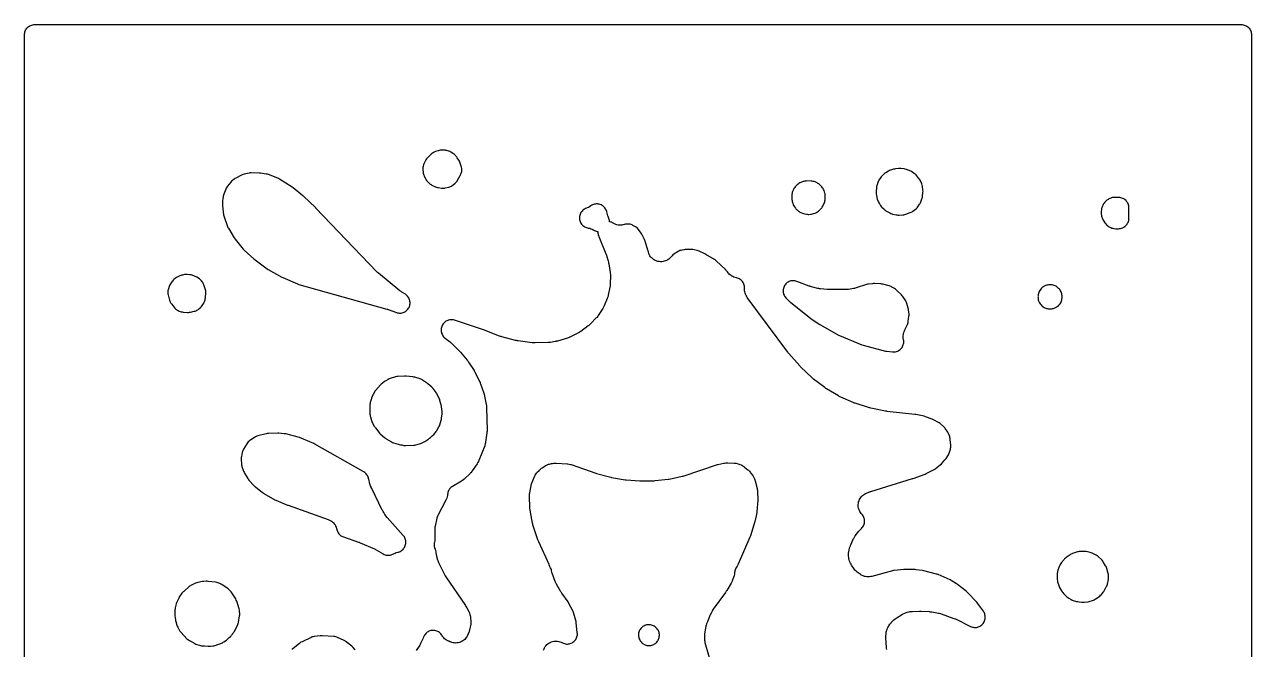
# Model space of a CAD drawing. Header units: millimetres. Extents: x 0 to 300, y 0 to 300.
# Drawn here: x -0.1 to 300.1, y 147.3 to 300.1 of the extents above; entities that cross this region are included whole.
import ezdxf

# ---------------------------------------------------------------- set-up
doc = ezdxf.new("R2010")
doc.units = ezdxf.units.MM
doc.layers.add('CUT', color=7, linetype='CONTINUOUS')

msp = doc.modelspace()

# ---------------------------------------------------------------- linework, layer by layer
at = {"layer": 'CUT'}
for points in [[(-0.15, 2.9225), (-0.15, 297), (-0.15, 297.5886), (-0.135, 297.8947), (-0.099, 298.1371), (-0.0395, 298.3748), (0.0431, 298.6056), (0.1479, 298.8271), (0.2738, 299.0373), (0.4198, 299.2341), (0.5844, 299.4156), (0.7659, 299.5802), (0.9627, 299.7262), (1.1729, 299.8521), (1.3944, 299.9569), (1.6252, 300.0395), (1.8629, 300.099), (2.1053, 300.135), (2.4114, 300.15), (297.5872, 300.15), (297.8933, 300.135), (298.1357, 300.099), (298.3734, 300.0395), (298.6041, 299.9569), (298.8256, 299.8521), (299.0358, 299.7262), (299.2326, 299.5802), (299.4142, 299.4156), (299.5787, 299.2341), (299.7247, 299.0373), (299.8507, 298.8271), (299.9554, 298.6056), (300.038, 298.3748), (300.0975, 298.1371), (300.1335, 297.8947), (300.1485, 297.5886), (300.1485, 297.0131), (300.1485, 2.4114)], [(210.8858, 147.2196), (210.8271, 147.5874), (210.8233, 147.6234), (210.8076, 147.8255), (210.6948, 150.064), (210.6901, 150.2671), (210.6906, 150.4051), (210.6969, 150.6083), (210.7198, 151.0029), (210.7325, 151.1619), (210.7353, 151.1903), (210.7772, 151.4805), (210.8435, 151.7661), (210.8511, 151.7936), (210.897, 151.9463), (210.9572, 152.1323), (211.0129, 152.2917), (211.0235, 152.32), (211.1453, 152.6055), (211.2923, 152.8788), (211.3078, 152.9048), (211.3976, 153.0478), (211.642, 153.418), (211.7494, 153.5722), (211.7693, 153.5993), (212.0066, 153.8906), (212.0291, 153.9155), (212.1584, 154.0519), (212.436, 154.3302), (212.59, 154.4762), (212.6182, 154.5015), (212.9498, 154.7662), (212.9807, 154.7881), (213.1572, 154.9059), (214.7169, 155.8846), (214.897, 155.9907), (214.9296, 156.0088), (215.2757, 156.1754), (215.6381, 156.3026), (215.6739, 156.3129), (215.8763, 156.3654), (216.3286, 156.4693), (216.5133, 156.5069), (216.5464, 156.5128), (216.9203, 156.5599), (216.9538, 156.5624), (217.1421, 156.5718), (218.9159, 156.6157), (219.0503, 156.6166), (219.1417, 156.6156), (219.2761, 156.6117), (221.2683, 156.5181), (221.515, 156.4983), (221.6818, 156.4794), (221.9266, 156.4434), (223.5773, 156.1448), (223.7258, 156.1148), (223.7523, 156.1089), (224.0449, 156.0311), (224.0708, 156.0231), (224.2146, 155.9754), (227.3261, 154.8729), (227.5317, 154.7932), (227.6697, 154.7349), (227.8704, 154.6432), (231.388, 152.9082), (231.6131, 152.8106), (231.8467, 152.7356), (232.0865, 152.6837), (232.3302, 152.6557), (232.5755, 152.6517), (232.8201, 152.6717), (233.0615, 152.7156), (233.2974, 152.783), (233.5255, 152.8731), (233.7438, 152.9852), (233.95, 153.1181), (234.1422, 153.2707), (234.3185, 153.4413), (234.4772, 153.6283), (234.6168, 153.8301), (234.736, 154.0445), (234.8336, 154.2696), (234.9087, 154.5032), (234.9605, 154.743), (234.9885, 154.9867), (234.9926, 155.232), (234.9725, 155.4766), (234.9286, 155.718), (234.8612, 155.9539), (234.7711, 156.182), (234.659, 156.4003), (234.526, 156.6065), (233.1247, 158.5621), (232.908, 158.8247), (230.6046, 161.2577), (230.4652, 161.3939), (230.3156, 161.5189), (228.1639, 163.1777), (227.9566, 163.3215), (226.6824, 164.1129), (226.3767, 164.2747), (223.447, 165.5738), (223.2543, 165.6499), (223.0559, 165.7097), (219.9235, 166.5148), (219.6163, 166.5735), (218.0619, 166.771), (217.799, 166.7904), (215.3476, 166.8416), (215.032, 166.8282), (212.6867, 166.5797), (212.4944, 166.5517), (212.3047, 166.5089), (207.1959, 165.1435), (207.0148, 165.0999), (206.9821, 165.0929), (206.6437, 165.0377), (206.3314, 165.0183), (206.0187, 165.03), (205.7088, 165.0727), (205.4046, 165.146), (205.1093, 165.2491), (204.8256, 165.3811), (204.5306, 165.556), (204.5028, 165.5744), (204.3498, 165.6812), (203.6669, 166.184), (203.5374, 166.2837), (203.5147, 166.302), (203.2892, 166.5004), (203.1001, 166.6987), (202.9125, 166.9332), (202.8952, 166.9568), (202.8017, 167.0907), (202.2503, 167.9184), (202.1543, 168.0702), (202.1378, 168.0977), (201.982, 168.3886), (201.8546, 168.6931), (201.8437, 168.7233), (201.7865, 168.8935), (201.6922, 169.1979), (201.6406, 169.3806), (201.6323, 169.4134), (201.5633, 169.7554), (201.5292, 170.1025), (201.5276, 170.1364), (201.5234, 170.3262), (201.5241, 170.5112), (201.5318, 170.7387), (201.5344, 170.7792), (201.591, 171.2306), (201.5985, 171.2704), (201.6473, 171.4928), (201.8015, 172.1065), (201.8491, 172.2783), (201.8583, 172.3088), (201.9777, 172.6447), (201.9898, 172.6742), (202.0613, 172.8375), (202.7774, 174.3725), (202.8548, 174.5289), (202.8693, 174.5566), (203.0457, 174.8577), (203.0627, 174.8839), (203.1611, 175.028), (203.6855, 175.7582), (203.7764, 175.8797), (203.7932, 175.9011), (203.9894, 176.1324), (204.0078, 176.1524), (204.1128, 176.2619), (204.7407, 176.8908), (204.9024, 177.0691), (205.0462, 177.2622), (205.1707, 177.4682), (205.2749, 177.6853), (205.3577, 177.9113), (205.4184, 178.1443), (205.4563, 178.382), (205.4713, 178.6223), (205.463, 178.8628), (205.4317, 179.1015), (205.3776, 179.3361), (205.3011, 179.5644), (205.203, 179.7842), (205.0843, 179.9936), (204.9459, 180.1906), (204.7893, 180.3734), (204.6572, 180.5133), (204.4714, 180.7526), (204.3095, 181.0086), (204.1729, 181.2791), (204.063, 181.5614), (203.9808, 181.853), (203.927, 182.1512), (203.9022, 182.4531), (203.9065, 182.7561), (203.94, 183.0572), (204.0022, 183.3537), (204.0928, 183.6428), (204.2107, 183.9219), (204.3549, 184.1883), (204.5241, 184.4397), (204.7167, 184.6735), (204.9309, 184.8878), (205.1647, 185.0804), (205.416, 185.2497), (205.708, 185.4079), (205.7371, 185.4218), (205.9018, 185.4962), (206.5305, 185.762), (206.7111, 185.8329), (206.8349, 185.8779), (207.0189, 185.9394), (217.2202, 189.0564), (217.2467, 189.0646), (217.2515, 189.0662), (217.3621, 189.1042), (220.2892, 190.1874), (220.5613, 190.3069), (222.3213, 191.2084), (222.5272, 191.3265), (222.721, 191.4636), (223.9799, 192.4474), (224.2486, 192.6907), (225.1393, 193.6235), (225.2805, 193.7845), (225.4073, 193.9571), (225.8542, 194.6231), (225.9839, 194.8394), (226.0913, 195.0676), (226.1751, 195.3055), (226.4666, 196.2889), (226.5219, 196.5132), (226.5563, 196.7416), (226.5695, 196.9722), (226.5614, 197.203), (226.4431, 198.6512), (226.4134, 198.8817), (226.3625, 199.1085), (226.2907, 199.3296), (226.0113, 200.0706), (225.9261, 200.2699), (225.824, 200.4611), (225.7057, 200.6427), (225.1958, 201.3559), (225.0662, 201.5219), (224.9231, 201.6764), (224.7675, 201.8183), (223.9294, 202.5204), (223.7286, 202.6722), (223.5135, 202.8029), (222.2914, 203.464), (221.9601, 203.6132), (220.3562, 204.1995), (220.016, 204.2971), (218.0197, 204.7199), (217.7782, 204.7588), (211.0082, 205.5123), (210.8474, 205.5338), (210.7385, 205.5507), (210.5787, 205.5791), (206.9707, 206.3007), (206.7702, 206.3465), (206.635, 206.3814), (206.4373, 206.4382), (203.1389, 207.4842), (202.9526, 207.5488), (202.8273, 207.5959), (202.6447, 207.6701), (199.6089, 208.9977), (199.3902, 209.1019), (199.2442, 209.1773), (199.0327, 209.2954), (196.1608, 211.0227), (195.9892, 211.1323), (195.8747, 211.2099), (195.7093, 211.3287), (192.9663, 213.4143), (192.7975, 213.5505), (192.6857, 213.6462), (192.5251, 213.7919), (189.8836, 216.3317), (189.771, 216.4446), (189.6962, 216.5229), (189.5886, 216.6405), (186.9303, 219.6712), (186.8308, 219.7895), (186.7649, 219.8712), (186.6704, 219.9934), (176.7406, 233.3974), (176.6346, 233.548), (176.6163, 233.5754), (176.4425, 233.8659), (176.3106, 234.1452), (176.2068, 234.436), (176.132, 234.7357), (176.0869, 235.0413), (176.0721, 235.3498), (176.086, 235.6264), (176.0859, 235.8782), (176.0606, 236.1287), (176.0101, 236.3753), (175.9351, 236.6157), (175.8363, 236.8473), (175.7147, 237.0677), (175.5716, 237.2749), (175.4083, 237.4666), (175.2266, 237.6408), (175.0283, 237.796), (174.8154, 237.9304), (174.59, 238.0426), (174.3545, 238.1317), (174.1112, 238.1966), (173.7573, 238.2722), (173.4652, 238.3651), (173.1836, 238.4859), (172.915, 238.6337), (172.6621, 238.8068), (172.4273, 239.0038), (172.1921, 239.2437), (172.1704, 239.2681), (172.0523, 239.4077), (171.8889, 239.6106), (171.6523, 239.9068), (171.6264, 239.9366), (171.621, 239.9434), (171.614, 239.9509), (171.5203, 240.059), (171.4563, 240.1218), (171.392, 240.1914), (169.1307, 242.331), (168.9284, 242.5031), (168.709, 242.6526), (166.6015, 243.931), (166.3189, 244.0787), (164.9436, 244.6889), (164.7274, 244.773), (164.5043, 244.8368), (163.7058, 245.0254), (163.4398, 245.0732), (163.1702, 245.092), (161.7814, 245.1137), (161.5328, 245.1052), (161.2864, 245.072), (160.7078, 244.9647), (160.4718, 244.9089), (160.2423, 244.8306), (160.0215, 244.7304), (159.8114, 244.6092), (158.7922, 243.9536), (158.5509, 243.7772), (158.3324, 243.5732), (157.9377, 243.1578), (157.807, 243.0269), (157.7831, 243.0042), (157.526, 242.7821), (157.2725, 242.6036), (157.0028, 242.4509), (156.7193, 242.3255), (156.4248, 242.2287), (156.1222, 242.1613), (155.8145, 242.124), (155.5046, 242.1172), (155.1955, 242.1409), (154.8903, 242.1949), (154.5919, 242.2788), (154.3031, 242.3916), (154.0269, 242.5323), (153.7659, 242.6995), (153.5226, 242.8916), (153.2994, 243.1067), (153.0985, 243.3427), (152.9218, 243.5974), (152.771, 243.8682), (152.6476, 244.1526), (152.5437, 244.4761), (152.5351, 244.508), (152.4917, 244.6877), (152.4804, 244.7406), (152.4721, 244.7775), (152.4705, 244.7842), (152.4298, 244.938), (151.7664, 247.1536), (151.6986, 247.3499), (151.6148, 247.5399), (150.9533, 248.8847), (150.8037, 249.1476), (150.6233, 249.3904), (150.033, 250.0924), (149.8382, 250.299), (149.6212, 250.4822), (149.3848, 250.6395), (148.7616, 251.0052), (148.5516, 251.1154), (148.3322, 251.2052), (148.1051, 251.2737), (147.8727, 251.3205), (147.6368, 251.345), (147.3997, 251.3471), (147.1634, 251.3267), (146.9301, 251.284), (146.702, 251.2194), (146.6753, 251.2104), (146.6446, 251.201), (146.3254, 251.1189), (146.0283, 251.0722), (145.7281, 251.054), (145.4275, 251.0647), (145.1294, 251.1039), (144.8363, 251.1715), (144.5511, 251.2668), (144.2762, 251.3889), (143.937, 251.5802), (143.9368, 251.5798), (143.7835, 251.666), (143.5597, 251.7646), (143.3273, 251.8408), (143.0886, 251.8939), (142.9947, 251.9053), (142.9985, 251.9792), (142.9873, 252.2229), (142.9525, 252.4643), (142.8942, 252.7012), (142.8132, 252.9312), (142.7126, 253.1776), (142.7019, 253.2079), (142.6462, 253.3783), (142.3536, 254.3523), (142.3323, 254.4294), (142.2572, 254.6576), (142.1606, 254.8776), (142.0433, 255.0873), (141.9064, 255.2847), (141.7512, 255.4681), (141.5791, 255.6358), (141.3917, 255.7861), (141.1907, 255.9178), (140.9781, 256.0296), (140.7556, 256.1205), (140.5255, 256.1895), (140.2898, 256.2362), (140.0508, 256.26), (139.8105, 256.2608), (139.5713, 256.2385), (139.3353, 256.1933), (139.1047, 256.1257), (138.8817, 256.0363), (138.6684, 255.9259), (138.4666, 255.7955), (138.135, 255.5579), (137.8673, 255.4038), (137.5851, 255.2765), (137.3658, 255.2025), (137.1342, 255.1112), (136.9127, 254.9974), (136.7037, 254.8621), (136.5092, 254.7067), (136.3311, 254.5327), (136.1712, 254.3418), (136.0311, 254.136), (135.9122, 253.9173), (135.8155, 253.6878), (135.7422, 253.4499), (135.693, 253.2058), (135.6682, 252.9581), (135.6682, 252.7091), (135.693, 252.4613), (135.7423, 252.2173), (135.8156, 251.9793), (135.9123, 251.7499), (136.0312, 251.5312), (136.1714, 251.3254), (136.3313, 251.1345), (136.5094, 250.9606), (136.7039, 250.8052), (136.9129, 250.6699), (137.1344, 250.5561), (137.366, 250.4648), (137.6056, 250.3971), (137.7676, 250.3683), (137.7675, 250.3673), (138.1712, 250.2953), (138.4758, 250.2086), (138.7702, 250.0917), (139.0513, 249.9459), (139.1296, 249.8946), (139.34, 249.7712), (139.5614, 249.6688), (139.7917, 249.5885), (140.0287, 249.531), (140.1698, 249.5111), (140.1661, 249.3786), (140.183, 249.1346), (140.2238, 248.8935), (140.2878, 248.6575), (140.3747, 248.4289), (140.417, 248.3321), (142.1479, 244.0822), (142.2111, 243.9159), (142.2514, 243.8019), (142.3066, 243.6328), (142.7069, 242.3004), (142.7716, 242.0553), (142.8098, 241.8876), (142.8578, 241.6387), (143.1927, 239.5186), (143.214, 239.3627), (143.2172, 239.3347), (143.2401, 239.0209), (143.2409, 238.9928), (143.2425, 238.8355), (143.218, 236.6487), (143.2116, 236.4679), (143.2097, 236.4356), (143.1708, 236.076), (143.1658, 236.0441), (143.1334, 235.8661), (142.7293, 233.9149), (142.6877, 233.736), (142.6795, 233.7043), (142.5703, 233.3539), (142.559, 233.3231), (142.4916, 233.1522), (141.7221, 231.3324), (141.6538, 231.1805), (141.641, 231.1536), (141.4845, 230.8595), (141.4694, 230.8339), (141.3815, 230.6923), (140.247, 228.9523), (140.1492, 228.8096), (140.1311, 228.7845), (139.9163, 228.5134), (139.8959, 228.49), (139.7794, 228.3622), (138.3721, 226.8885), (138.2508, 226.7672), (138.2286, 226.746), (137.9701, 226.5207), (137.946, 226.5016), (137.8093, 226.398), (135.9785, 225.076), (135.8535, 224.9896), (135.8309, 224.9745), (135.5709, 224.8172), (135.5471, 224.804), (135.4125, 224.7334), (133.3492, 223.7026), (133.2084, 223.6359), (133.183, 223.6245), (132.8938, 223.5089), (132.8675, 223.4997), (132.7196, 223.451), (130.3164, 222.7151), (130.0897, 222.6534), (129.9345, 222.6163), (129.7044, 222.5689), (128.6151, 222.3799), (128.4701, 222.3577), (128.4441, 222.3542), (128.1521, 222.3268), (128.1259, 222.3253), (127.9793, 222.3202), (124.8401, 222.272), (124.5721, 222.2775), (124.3905, 222.2877), (124.1236, 222.3123), (120.6307, 222.7606), (120.3908, 222.7994), (120.2289, 222.8309), (119.992, 222.8851), (116.6807, 223.7564), (116.4691, 223.8188), (116.3266, 223.8654), (116.119, 223.9402), (112.601, 225.3251), (112.5753, 225.3351), (112.5707, 225.3368), (112.4613, 225.3756), (105.0811, 227.8016), (104.8483, 227.8658), (104.6105, 227.9073), (104.3697, 227.9256), (104.1284, 227.9207), (103.8886, 227.8924), (103.6526, 227.8412), (103.4227, 227.7675), (103.201, 227.6719), (102.9896, 227.5554), (102.7903, 227.419), (102.6052, 227.2641), (102.4359, 227.092), (102.2839, 226.9044), (102.1508, 226.703), (102.0377, 226.4897), (101.9457, 226.2664), (101.8756, 226.0354), (101.8282, 225.7986), (101.8039, 225.5584), (101.8028, 225.317), (101.825, 225.0766), (101.8703, 224.8395), (101.9383, 224.6078), (102.0283, 224.3837), (102.1395, 224.1694), (102.2708, 223.9669), (102.4211, 223.7779), (102.5889, 223.6043), (102.7726, 223.4477), (103.8451, 222.6197), (104.0104, 222.4844), (104.12, 222.3894), (104.2774, 222.2448), (106.161, 220.4132), (106.3029, 220.2676), (106.3965, 220.1661), (106.5303, 220.0129), (108.1811, 218.0165), (108.318, 217.8405), (108.4074, 217.7182), (108.5337, 217.5343), (109.8613, 215.4717), (109.9658, 215.2994), (110.0336, 215.1805), (110.1287, 215.0028), (111.2301, 212.8042), (111.3298, 212.5884), (111.3928, 212.4399), (111.4786, 212.2182), (112.2772, 209.9434), (112.358, 209.6835), (112.4064, 209.5053), (112.4681, 209.2402), (112.8653, 207.2012), (112.893, 207.0406), (112.8973, 207.0118), (112.9316, 206.6879), (112.9334, 206.6588), (112.94, 206.496), (113.0453, 200.8425), (113.0453, 200.7002), (113.0448, 200.6747), (113.0285, 200.3907), (113.0261, 200.3653), (113.0099, 200.2239), (112.714, 198.0154), (112.6902, 197.8619), (112.6854, 197.8345), (112.6242, 197.5556), (112.5402, 197.2828), (112.5309, 197.2566), (112.476, 197.1113), (111.0161, 193.4735), (110.9367, 193.29), (110.9217, 193.2576), (110.7341, 192.9046), (110.7157, 192.874), (110.6081, 192.7054), (109.4408, 190.9808), (109.3283, 190.8235), (109.3075, 190.7959), (109.059, 190.4998), (109.0355, 190.4745), (108.9001, 190.3365), (107.5599, 189.0382), (107.3992, 188.8913), (107.3699, 188.866), (107.0245, 188.6016), (106.9924, 188.5799), (106.8088, 188.4631), (104.6063, 187.1508), (104.409, 187.0203), (104.225, 186.8717), (104.0558, 186.7063), (103.9031, 186.5258), (103.768, 186.3315), (103.652, 186.1254), (103.5559, 185.9093), (103.4807, 185.685), (103.427, 185.4546), (103.3954, 185.2202), (103.39, 185.1593), (103.3692, 184.974), (103.3647, 184.941), (103.3012, 184.6042), (103.213, 184.3042), (103.0842, 183.9866), (103.0701, 183.9563), (102.9873, 183.7892), (101.0153, 180.0457), (100.9195, 179.8423), (100.8425, 179.6311), (100.7847, 179.4139), (100.3502, 177.4242), (100.308, 177.1676), (100.2927, 176.9079), (100.2756, 174.4003), (100.27, 174.2185), (100.2682, 174.1861), (100.2335, 173.8536), (100.1668, 173.526), (100.1663, 173.524), (100.1671, 173.5238), (100.1292, 173.3765), (100.0926, 173.1476), (100.0773, 172.9163), (100.0835, 172.6845), (100.1112, 172.4544), (100.16, 172.2277), (100.2297, 172.0066), (100.3195, 171.7929), (100.3306, 171.7697), (100.4356, 171.4778), (100.5187, 171.1482), (100.5252, 171.1158), (100.557, 170.9335), (100.6848, 170.0782), (100.726, 169.8658), (100.7854, 169.6578), (101.1492, 168.5649), (101.2202, 168.377), (101.3062, 168.1954), (102.8145, 165.3131), (102.9607, 165.0687), (107.7679, 157.9833), (107.8891, 157.7925), (107.9674, 157.6606), (108.0769, 157.4629), (108.6413, 156.3669), (108.7238, 156.1964), (108.7377, 156.1656), (108.865, 155.8417), (108.9508, 155.536), (109.0105, 155.1932), (109.0147, 155.1597), (109.033, 154.9712), (109.0882, 154.2), (109.0968, 154.0222), (109.0975, 153.9904), (109.0899, 153.6632), (109.0512, 153.3382), (109.046, 153.3068), (109.0124, 153.132), (108.7695, 152.0106), (108.7155, 151.7931), (108.7047, 151.7547), (108.5584, 151.3314), (108.5431, 151.2945), (108.4512, 151.0902), (108.2549, 150.6862), (108.1706, 150.5232), (108.1549, 150.4944), (107.9784, 150.2069), (107.7926, 149.9616), (107.5837, 149.7356), (107.3537, 149.5311), (107.1048, 149.35), (106.8395, 149.1942), (106.5601, 149.0651), (106.2695, 148.9638), (105.9703, 148.8915), (105.6656, 148.8488), (105.3581, 148.836), (105.0508, 148.8534), (104.7467, 148.9007), (104.4487, 148.9775), (104.1318, 149.0932), (104.1016, 149.106), (103.9955, 149.1538), (103.9405, 149.1778), (103.8952, 149.197), (103.7825, 149.2414), (103.7478, 149.2541), (103.6956, 149.2736), (103.6578, 149.2881), (103.4156, 149.3918), (103.1494, 149.5337), (102.9039, 149.6958), (102.6745, 149.8801), (102.4634, 150.085), (102.2724, 150.3088), (102.1031, 150.5494), (102.0333, 150.6714), (101.901, 150.8784), (101.749, 151.0715), (101.5788, 151.2486), (101.392, 151.4083), (101.1905, 151.5488), (100.9761, 151.6688), (100.751, 151.7673), (100.5174, 151.8431), (100.2774, 151.8957), (100.0334, 151.9244), (99.7878, 151.9291), (99.5428, 151.9096), (99.301, 151.8662), (99.0646, 151.7993), (98.836, 151.7095), (98.6172, 151.5977), (98.4105, 151.4649), (98.2178, 151.3125), (98.041, 151.1419), (97.8818, 150.9548), (97.7417, 150.753), (97.6221, 150.5383), (97.5242, 150.313), (97.4109, 150.0128), (97.3989, 149.9849), (97.3285, 149.8309), (96.7856, 148.7105), (96.6616, 148.4761), (96.5719, 148.3201), (96.4316, 148.0951), (95.7194, 147.0376)], [(126.8686, 147.0652), (126.9586, 147.2816), (126.997, 147.3892), (126.9976, 147.3906), (127.1487, 147.6967), (127.3136, 147.961), (127.5037, 148.2076), (127.7174, 148.4343), (127.9524, 148.6387), (128.2065, 148.8188), (128.4772, 148.973), (128.7617, 149.0996), (129.0574, 149.1974), (129.3614, 149.2655), (129.6706, 149.3032), (129.982, 149.3101), (130.2925, 149.2862), (130.5992, 149.2316), (130.8989, 149.147), (131.1889, 149.0332), (131.5263, 148.8604), (131.7495, 148.7596), (131.9814, 148.6812), (132.22, 148.6257), (132.4628, 148.5939), (132.7075, 148.586), (132.9519, 148.6021), (133.1935, 148.642), (133.43, 148.7054), (133.6593, 148.7916), (133.8789, 148.8998), (134.087, 149.029), (134.2814, 149.1779), (134.4603, 149.3451), (134.622, 149.5291), (134.7649, 149.7279), (134.8876, 149.9398), (134.9891, 150.1627), (135.0682, 150.3944), (135.1243, 150.6328), (135.1569, 150.8755), (135.1655, 151.1202), (135.1501, 151.3647), (134.8686, 153.8713), (134.834, 154.0908), (134.7801, 154.3064), (134.1829, 156.3103), (134.109, 156.5228), (134.0163, 156.7278), (133.0977, 158.5376), (133.0021, 158.709), (132.8933, 158.8724), (131.3345, 161.0249), (131.2353, 161.1755), (131.1045, 161.3741), (131.0364, 161.4862), (130.0422, 163.2266), (129.9647, 163.3694), (129.9514, 163.3952), (129.8153, 163.6901), (129.8042, 163.717), (129.7459, 163.8687), (129.0044, 165.9273), (128.9464, 166.1015), (128.9369, 166.1329), (128.8541, 166.4602), (128.8494, 166.4912), (128.7986, 166.741), (128.7225, 166.9843), (128.6221, 167.2186), (128.5368, 167.3723), (128.5377, 167.3729), (128.5367, 167.3747), (128.3745, 167.7017), (128.3615, 167.7316), (128.281, 167.9288), (128.28, 167.9284), (128.2378, 168.0294), (125.6941, 173.5901), (125.6136, 173.7796), (125.5625, 173.9098), (125.4925, 174.1034), (124.3554, 177.5442), (124.2845, 177.7857), (124.2419, 177.9511), (124.1873, 178.1969), (123.5964, 181.356), (123.573, 181.4959), (123.5693, 181.5211), (123.5383, 181.8031), (123.5365, 181.8284), (123.5291, 181.9701), (123.4393, 184.6454), (123.4381, 184.8539), (123.4389, 184.8911), (123.4713, 185.3067), (123.4762, 185.3435), (123.5097, 185.5494), (123.932, 187.7583), (123.9409, 187.7813), (124.7495, 189.7174), (124.8355, 189.908), (124.8517, 189.9415), (124.9787, 190.1699), (125.1249, 190.3612), (125.1459, 190.3861), (125.2671, 190.5227), (125.7867, 191.0804), (125.8969, 191.1938), (125.9171, 191.2137), (126.1325, 191.409), (126.3637, 191.5855), (126.3869, 191.6017), (126.5185, 191.6896), (127.2166, 192.1347), (127.3938, 192.241), (127.4259, 192.259), (127.7664, 192.4267), (128.1234, 192.5559), (128.1587, 192.5665), (128.3581, 192.6205), (128.8609, 192.742), (129.0406, 192.7808), (129.0729, 192.7869), (129.4077, 192.8337), (129.7454, 192.8475), (129.7783, 192.8472), (129.9621, 192.8412), (132.6274, 192.6884), (132.8012, 192.6744), (132.8322, 192.6712), (133.1492, 192.6232), (133.4603, 192.546), (133.4901, 192.537), (133.6561, 192.4833), (139.6582, 190.385), (139.6937, 190.3728), (139.7002, 190.3707), (139.8515, 190.3256), (143.3124, 189.4117), (143.5332, 189.364), (146.879, 188.7974), (147.0925, 188.7706), (150.4349, 188.497), (150.681, 188.4891), (153.9764, 188.5446), (154.2071, 188.5592), (157.4167, 188.9117), (157.6633, 188.9513), (160.8211, 189.6221), (161.0896, 189.695), (169.4733, 192.4797), (169.5128, 192.4915), (171.0095, 192.8257), (171.1635, 192.8567), (171.1912, 192.8617), (171.4774, 192.9008), (171.7659, 192.9159), (171.794, 192.9161), (171.9511, 192.9145), (173.5303, 192.8643), (173.7259, 192.853), (173.7607, 192.8501), (173.7614, 192.85), (174.0226, 192.8033), (174.2358, 192.7588), (174.2736, 192.7498), (174.6904, 192.6241), (174.7268, 192.6108), (174.9291, 192.53), (175.2161, 192.4056), (175.3708, 192.3343), (175.3981, 192.3209), (175.6729, 192.1708), (175.933, 191.9964), (175.9575, 191.9783), (176.0922, 191.874), (176.8959, 191.2218), (177.0209, 191.1158), (177.0428, 191.0964), (177.2592, 190.8869), (177.4565, 190.6594), (177.4748, 190.6364), (177.5737, 190.5059), (178.0945, 189.7871), (178.1862, 189.6538), (178.5309, 188.9903), (178.6191, 188.7399), (178.6284, 188.7091), (178.6758, 188.5353), (179.1384, 186.6664), (179.1803, 186.4758), (179.1869, 186.4416), (179.2407, 186.0552), (179.2438, 186.0205), (179.2555, 185.8257), (179.3191, 183.978), (179.3202, 183.7893), (179.0834, 180.9744), (179.0667, 180.8185), (179.0593, 180.7756), (178.6617, 178.8137), (178.6224, 178.6409), (178.593, 178.5242), (178.5455, 178.3534), (177.6101, 175.2691), (177.5398, 175.0599), (177.488, 174.9194), (177.4056, 174.7147), (174.5286, 168.1349), (174.4507, 167.9681), (174.4361, 167.9387), (174.2708, 167.6435), (174.0872, 167.38), (173.9631, 167.183), (173.8579, 166.9752), (173.7725, 166.7585), (173.7076, 166.5349), (173.6638, 166.3061), (173.6414, 166.0743), (173.6355, 165.9537), (173.5909, 165.6518), (173.5102, 165.3271), (173.5008, 165.2959), (173.4442, 165.123), (173.1108, 164.1826), (173.0475, 164.0166), (173.0355, 163.9872), (172.8857, 163.6653), (172.871, 163.6372), (172.7848, 163.4819), (171.7116, 161.651), (171.6086, 161.4853), (171.5357, 161.3746), (171.4242, 161.2145), (168.422, 157.1338), (168.2678, 156.8972), (168.1412, 156.6447), (167.9347, 156.1673), (167.7617, 155.8668), (167.6023, 155.5357), (166.9969, 153.9988), (166.791, 153.523), (166.6891, 153.2422), (166.6213, 152.9513), (166.2956, 151.0441), (166.2654, 150.7875), (166.2618, 150.5292), (166.298, 149.5664), (166.327, 149.27), (166.3909, 148.9791), (168.1609, 142.7318)], [(80.7963, 147.1294), (80.2573, 147.7499), (80.1068, 147.9086), (79.9429, 148.0535), (78.611, 149.1318), (78.4452, 149.255), (78.2698, 149.3641), (78.0859, 149.4584), (76.4678, 150.2054), (76.2548, 150.2921), (76.0347, 150.3589), (75.8095, 150.4051), (75.5809, 150.4305), (72.6707, 150.6183), (72.444, 150.6226), (72.2179, 150.6064), (70.76, 150.4351), (70.4929, 150.3889), (70.2324, 150.3141), (69.9814, 150.2115), (67.7653, 149.1615), (67.5013, 149.0164), (67.2568, 148.8406), (65.4905, 147.4019), (65.3097, 147.2394)]]:
    msp.add_lwpolyline(points, dxfattribs=at)
for points in [[(97.4205, 263.9763), (97.4526, 263.7575), (97.5038, 263.5425), (97.5739, 263.3328), (97.6622, 263.1301), (98.0217, 262.3954), (98.1265, 262.203), (98.2478, 262.0206), (98.3845, 261.8494), (98.5357, 261.6909), (98.9887, 261.256), (99.1569, 261.1084), (99.3376, 260.9764), (99.5293, 260.8612), (99.7307, 260.7635), (100.4714, 260.4442), (100.6851, 260.3635), (100.9054, 260.3025), (101.1302, 260.262), (101.9349, 260.1546), (102.1569, 260.135), (102.3797, 260.1352), (102.6016, 260.1553), (102.8209, 260.1951), (103.6847, 260.3918), (103.9136, 260.4556), (104.1355, 260.5407), (104.3482, 260.6466), (104.5499, 260.7721), (104.7388, 260.9163), (105.2831, 261.3741), (105.4467, 261.5246), (105.5962, 261.689), (105.7305, 261.8661), (105.8486, 262.0543), (106.498, 263.1998), (106.5933, 263.3857), (106.6728, 263.5789), (106.7359, 263.7781), (106.7897, 263.9763), (106.8421, 264.2152), (106.8709, 264.458), (106.8759, 264.7025), (106.8758, 264.7062), (106.8548, 264.9651), (106.8071, 265.2205), (106.7332, 265.4696), (106.3805, 266.4647), (106.2797, 266.7077), (106.154, 266.9387), (105.7791, 267.5486), (105.661, 267.7238), (105.5284, 267.8884), (105.3825, 268.0412), (105.0474, 268.3635), (104.8225, 268.5555), (104.5766, 268.7197), (104.1724, 268.9561), (103.9873, 269.0543), (103.7946, 269.1365), (103.5958, 269.2024), (103.1808, 269.3208), (102.9757, 269.37), (102.7672, 269.4018), (102.5567, 269.4159), (102.1163, 269.4268), (101.8384, 269.4182), (101.5632, 269.3788), (101.048, 269.2755), (100.7558, 269.1983), (100.475, 269.0864), (100.1059, 268.9127), (99.8834, 268.794), (99.6741, 268.6534), (99.4799, 268.4925), (98.5379, 267.628), (98.369, 267.4573), (98.2172, 267.2712), (98.084, 267.0713), (97.9706, 266.8597), (97.6044, 266.0897), (97.4942, 265.8177), (97.4165, 265.5346), (97.3933, 265.4249), (97.3528, 265.1698), (97.3389, 264.9118), (97.3517, 264.6538)], [(208.571, 257.438), (208.6373, 257.2137), (208.7244, 256.9965), (208.8313, 256.7884), (208.9698, 256.5475), (208.972, 256.5428), (209.0855, 256.3245), (209.1896, 256.165), (209.2596, 256.0432), (209.3889, 255.8412), (209.537, 255.6526), (209.7026, 255.479), (210.1782, 255.0258), (210.3049, 254.8966), (210.4501, 254.7756), (210.4979, 254.7338), (210.6703, 254.6073), (210.8529, 254.496), (211.6649, 254.0476), (211.8741, 253.9445), (212.0919, 253.8613), (212.3166, 253.7989), (213.1869, 253.6), (213.4172, 253.5586), (213.6504, 253.5389), (213.8845, 253.5411), (214.8305, 253.5944), (215.0787, 253.6209), (215.3231, 253.672), (215.5612, 253.7472), (216.6476, 254.1512), (216.871, 254.2469), (217.084, 254.3638), (217.2847, 254.5009), (217.9455, 255.0008), (218.1398, 255.164), (218.3165, 255.346), (218.4739, 255.5449), (218.9191, 256.1705), (219.036, 256.3508), (219.1371, 256.5404), (219.2215, 256.7381), (219.5061, 257.493), (219.5744, 257.7013), (219.6241, 257.9148), (219.655, 258.1318), (219.7461, 259.0639), (219.7572, 259.3693), (219.7309, 259.6737), (219.5992, 260.5627), (219.537, 260.8579), (219.4397, 261.1435), (219.1391, 261.8776), (219.0375, 262.0953), (218.9154, 262.3022), (218.7741, 262.4964), (218.2329, 263.1697), (218.0731, 263.35), (217.8967, 263.5141), (217.7053, 263.6604), (216.9522, 264.1806), (216.7644, 264.2983), (216.567, 264.399), (216.3613, 264.4818), (215.6911, 264.7177), (215.4045, 264.7997), (215.1102, 264.8471), (214.2998, 264.9282), (214.0439, 264.9406), (213.788, 264.9268), (213.0072, 264.8442), (212.7564, 264.8047), (212.5109, 264.74), (211.819, 264.5195), (211.5488, 264.4159), (211.2925, 264.2817), (210.6725, 263.9099), (210.4497, 263.7595), (210.2443, 263.586), (209.7119, 263.0847), (209.5171, 262.8792), (209.3467, 262.6529), (208.9855, 262.1121), (208.8722, 261.9252), (208.7757, 261.7292), (208.6966, 261.5255), (208.4974, 260.9371), (208.4391, 260.738), (208.3975, 260.5347), (208.3729, 260.3288), (208.2811, 259.1452), (208.2746, 258.8802), (208.2962, 258.6161), (208.3457, 258.3557)], [(91.8137, 229.555), (92.0558, 229.5768), (92.2947, 229.622), (92.528, 229.6902), (92.7537, 229.7807), (92.9694, 229.8927), (93.1733, 230.0252), (93.3633, 230.1768), (93.5377, 230.3461), (93.6948, 230.5316), (93.8332, 230.7315), (93.9515, 230.9439), (94.0486, 231.1667), (94.1237, 231.398), (94.1759, 231.6354), (94.2048, 231.8768), (94.2101, 232.1198), (94.1917, 232.3623), (94.15, 232.6017), (94.0851, 232.836), (93.9978, 233.0629), (93.8889, 233.2803), (93.7594, 233.486), (93.6105, 233.6782), (93.4437, 233.855), (93.2605, 234.0148), (93.0626, 234.156), (92.1934, 234.7146), (92.0225, 234.8312), (91.9087, 234.9136), (91.7445, 235.0394), (86.4518, 239.3331), (86.2723, 239.4884), (86.1539, 239.5975), (85.9847, 239.7638), (71.1735, 255.264), (71.1563, 255.2819), (71.1532, 255.2851), (71.0787, 255.3584), (68.1197, 258.1506), (68.093, 258.1755), (68.0881, 258.1799), (67.9722, 258.2798), (65.5872, 260.2108), (65.3426, 260.3856), (62.2347, 262.3353), (62.0318, 262.4498), (61.8192, 262.5448), (59.5651, 263.4292), (59.3015, 263.516), (59.03, 263.5731), (57.6062, 263.7909), (57.2605, 263.8194), (55.3298, 263.8443), (55.0645, 263.8337), (54.8017, 263.7949), (53.6001, 263.5517), (53.3727, 263.4945), (53.1516, 263.4162), (52.9389, 263.3175), (51.5324, 262.5832), (51.3488, 262.4772), (51.1749, 262.3561), (50.7497, 262.0323), (50.5268, 261.8409), (50.3279, 261.6246), (49.4894, 260.5979), (49.3297, 260.3792), (49.1946, 260.1446), (49.0857, 259.8967), (48.6077, 258.6259), (48.5359, 258.4039), (48.485, 258.1762), (48.3487, 257.3966), (48.3138, 257.0767), (48.2767, 256.2392), (48.2762, 256.0291), (48.2934, 255.8197), (48.5671, 253.6208), (48.6186, 253.3398), (48.7017, 253.0664), (49.5554, 250.7459), (49.6471, 250.5287), (49.7589, 250.3212), (51.197, 247.9284), (51.4058, 247.6321), (53.3706, 245.2334), (53.617, 244.9731), (56.0656, 242.733), (56.2742, 242.5619), (59.2343, 240.39), (59.4912, 240.2247), (62.8074, 238.3666), (63.0369, 238.253), (66.6471, 236.6914), (66.9648, 236.5788), (88.5159, 230.5377), (88.65, 230.4973), (88.7407, 230.4682), (88.8732, 230.4229), (90.8584, 229.7028), (91.0907, 229.6311), (91.3288, 229.5823), (91.5706, 229.5568)], [(187.6535, 258.3076), (187.6797, 257.3161), (187.6964, 257.0866), (187.7341, 256.8596), (187.7925, 256.637), (187.8711, 256.4207), (188.0156, 256.0738), (188.1388, 255.8196), (188.2899, 255.5809), (188.5197, 255.2596), (188.655, 255.0869), (188.805, 254.9267), (188.9685, 254.7803), (189.2761, 254.5282), (189.4534, 254.3956), (189.6417, 254.2792), (189.8395, 254.18), (190.2427, 253.9995), (190.5238, 253.8935), (190.8157, 253.822), (191.2192, 253.7484), (191.422, 253.72), (191.6264, 253.7083), (191.8311, 253.7133), (192.2646, 253.7417), (192.5039, 253.7691), (192.7396, 253.8193), (192.9693, 253.8921), (193.3474, 254.0321), (193.5607, 254.1226), (193.7648, 254.2325), (193.9578, 254.3608), (194.1381, 254.5064), (194.6342, 254.9465), (194.8059, 255.1143), (194.9607, 255.2978), (195.0973, 255.4953), (195.2142, 255.705), (195.5202, 256.3214), (195.6159, 256.5397), (195.6903, 256.7662), (195.7429, 256.9987), (195.773, 257.2351), (195.8313, 257.9695), (195.8387, 258.2136), (195.8223, 258.4573), (195.7821, 258.6983), (195.7186, 258.9341), (195.5329, 259.5105), (195.4345, 259.7667), (195.3085, 260.0106), (195.1567, 260.2393), (194.9806, 260.4499), (194.6216, 260.8344), (194.4432, 261.0073), (194.2486, 261.1616), (194.0396, 261.2959), (193.8184, 261.4088), (193.3225, 261.6314), (193.0916, 261.7216), (192.8529, 261.7885), (192.6087, 261.8314), (192.3615, 261.85), (191.3397, 261.8757), (191.0999, 261.8702), (190.8617, 261.8418), (190.6274, 261.7907), (190.399, 261.7174), (189.8252, 261.5022), (189.5945, 261.4022), (189.375, 261.2795), (189.1689, 261.1354), (188.9784, 260.9714), (188.6091, 260.6195), (188.4305, 260.4306), (188.2724, 260.2242), (188.1366, 260.0026), (188.0246, 259.768), (187.8437, 259.3322), (187.756, 259.085), (187.6946, 258.8299), (187.6604, 258.5699)], [(263.4105, 253.4708), (263.4505, 253.2527), (263.5097, 253.0391), (263.5876, 252.8315), (263.7332, 252.4901), (263.8479, 252.256), (263.9862, 252.0352), (264.2743, 251.6246), (264.4648, 251.3856), (264.6831, 251.1717), (264.9265, 250.9606), (265.1036, 250.8206), (265.2925, 250.6971), (265.4919, 250.5912), (265.7623, 250.4628), (265.9955, 250.3662), (266.2372, 250.2936), (266.485, 250.2457), (266.9659, 250.1778), (267.1892, 250.1565), (267.4135, 250.1552), (267.637, 250.174), (267.8579, 250.2128), (268.1137, 250.2697), (268.3744, 250.3427), (268.6256, 250.4434), (268.8645, 250.5706), (268.9417, 250.6173), (269.1543, 250.7612), (269.351, 250.9261), (269.5297, 251.1103), (269.6886, 251.3118), (269.826, 251.5286), (269.9405, 251.7584), (270.0308, 251.9986), (270.096, 252.2469), (270.1353, 252.5005), (270.1485, 252.7568), (270.1485, 255.3391), (270.137, 255.579), (270.1025, 255.8166), (270.0454, 256.0499), (269.9661, 256.2765), (269.8655, 256.4946), (269.7444, 256.7019), (269.604, 256.8967), (269.4456, 257.0771), (269.2705, 257.2415), (269.0805, 257.3884), (268.8773, 257.5163), (268.6628, 257.6242), (268.4389, 257.7109), (268.2077, 257.7758), (267.9713, 257.8182), (267.732, 257.8378), (266.776, 257.8697), (266.5596, 257.8676), (266.3443, 257.8467), (266.1316, 257.8074), (265.923, 257.7497), (265.7041, 257.6789), (265.4763, 257.5927), (265.2579, 257.4848), (265.051, 257.3561), (264.7861, 257.1728), (264.5901, 257.0222), (264.4099, 256.8531), (264.2472, 256.667), (264.0746, 256.4485), (263.9475, 256.2724), (263.8361, 256.0859), (263.7413, 255.8905), (263.5997, 255.5629), (263.5158, 255.3401), (263.4534, 255.1104), (263.4132, 254.8758), (263.3604, 254.4458), (263.3433, 254.2304), (263.3449, 254.0144), (263.3652, 253.7993)], [(35.3575, 232.7002), (35.4426, 232.4384), (35.5561, 232.1875), (35.6964, 231.9507), (35.8619, 231.7306), (36.6553, 230.7889), (36.8335, 230.5985), (37.0307, 230.4276), (37.2445, 230.2782), (37.4728, 230.1519), (37.6836, 230.0493), (37.9119, 229.9518), (38.1487, 229.8775), (38.3917, 229.827), (38.6385, 229.8009), (39.7645, 229.738), (39.9923, 229.7356), (40.2194, 229.7541), (40.4439, 229.7931), (41.371, 229.9981), (41.5981, 230.0597), (41.8184, 230.1424), (42.03, 230.2454), (42.231, 230.3679), (42.4196, 230.5087), (42.8523, 230.8647), (43.0256, 231.0215), (43.1835, 231.1938), (43.3247, 231.3801), (43.5564, 231.7175), (43.7054, 231.9639), (43.8252, 232.2257), (43.9651, 232.5851), (44.0423, 232.8162), (44.0967, 233.0538), (44.1276, 233.2956), (44.2217, 234.4892), (44.2286, 234.7501), (44.2083, 235.0102), (44.1609, 235.2669), (44.0871, 235.5172), (43.7526, 236.4654), (43.6715, 236.6671), (43.573, 236.8611), (43.4581, 237.0457), (43.3276, 237.2197), (43.1622, 237.4212), (43.0017, 237.5988), (42.825, 237.7601), (42.6336, 237.9039), (42.0214, 238.3194), (41.8379, 238.4327), (41.6453, 238.5298), (41.445, 238.6099), (40.8542, 238.8172), (40.6529, 238.8784), (40.4471, 238.9225), (40.2384, 238.9491), (39.6625, 238.9981), (39.4423, 239.0071), (39.2222, 238.9966), (39.0038, 238.9668), (38.4787, 238.8714), (38.2757, 238.8258), (38.0773, 238.7634), (37.8847, 238.6847), (37.373, 238.4504), (37.1845, 238.3542), (37.0049, 238.2425), (36.8353, 238.1159), (36.4026, 237.7636), (36.2149, 237.5942), (36.0452, 237.4067), (35.8953, 237.2031), (35.5463, 236.6747), (35.4361, 236.4914), (35.342, 236.2993), (35.2647, 236.0999), (35.0558, 235.484), (34.9963, 235.2808), (34.9543, 235.0734), (34.9299, 234.8631), (34.9289, 234.849), (34.924, 234.5723), (34.9498, 234.2967), (35.0058, 234.0256)], [(187.9221, 237.4789), (187.6763, 237.4585), (187.4336, 237.414), (187.1966, 237.3458), (186.9674, 237.2546), (186.7483, 237.1412), (186.5414, 237.0068), (186.3489, 236.8527), (186.1724, 236.6803), (186.0138, 236.4914), (185.8746, 236.2877), (185.7561, 236.0714), (185.6595, 235.8444), (185.5858, 235.609), (185.5356, 235.3674), (185.5095, 235.1222), (185.5076, 234.8755), (185.5301, 234.6298), (185.5767, 234.3876), (185.6469, 234.1511), (185.7401, 233.9227), (185.8554, 233.7046), (185.9916, 233.4989), (186.1474, 233.3077), (186.3212, 233.1327), (187.2738, 232.2644), (187.2978, 232.2428), (187.3022, 232.2389), (187.4063, 232.1514), (192.2452, 228.3035), (192.2737, 228.2812), (192.2788, 228.2772), (192.4014, 228.1884), (194.5073, 226.7575), (194.6808, 226.6498), (199.0539, 224.1743), (199.3341, 224.038), (204.7519, 221.8087), (205.0744, 221.701), (210.5476, 220.2785), (210.7382, 220.2368), (210.9315, 220.2102), (212.3047, 220.075), (212.5494, 220.0629), (212.794, 220.0749), (213.0363, 220.1107), (213.274, 220.1701), (213.5046, 220.2525), (213.7261, 220.357), (213.9364, 220.4827), (214.1333, 220.6284), (214.315, 220.7927), (214.4797, 220.9739), (214.626, 221.1704), (214.7523, 221.3803), (214.8574, 221.6015), (214.9404, 221.8319), (215.0005, 222.0694), (215.037, 222.3116), (215.0497, 222.5562), (215.0383, 222.8009), (215.0031, 223.0433), (214.9363, 223.3845), (214.907, 223.7008), (214.9098, 224.0185), (214.9447, 224.3343), (215.0112, 224.645), (215.1088, 224.9474), (215.2486, 225.2663), (215.2666, 225.3023), (215.2724, 225.3141), (215.2954, 225.3605), (215.3034, 225.3769), (215.3172, 225.4055), (215.3409, 225.4559), (215.9529, 226.7942), (216.0462, 227.0288), (216.1153, 227.2716), (216.1596, 227.5202), (216.3205, 228.7933), (216.34, 229.0701), (216.3287, 229.3474), (216.2355, 230.3117), (216.2037, 230.5348), (216.152, 230.7541), (215.8322, 231.8801), (215.7508, 232.1196), (215.6457, 232.3497), (215.5179, 232.568), (214.8498, 233.5867), (214.6867, 233.8079), (214.5003, 234.0099), (213.2829, 235.1912), (213.0527, 235.389), (212.8002, 235.5574), (212.145, 235.939), (211.9425, 236.0449), (211.7312, 236.1318), (211.5128, 236.1991), (209.9561, 236.6018), (209.7148, 236.6517), (209.4697, 236.6776), (207.8622, 236.7675), (207.6461, 236.7702), (207.4305, 236.7543), (206.4186, 236.6353), (206.1868, 236.5969), (205.9595, 236.5369), (203.3579, 235.7174), (203.1245, 235.6521), (202.9648, 235.6129), (202.7276, 235.5628), (201.556, 235.3546), (201.3938, 235.3294), (201.3647, 235.3256), (201.0378, 235.2966), (201.0085, 235.2953), (200.8444, 235.2916), (196.8514, 235.2885), (196.6448, 235.294), (196.5047, 235.3017), (196.2988, 235.3186), (194.7079, 235.4934), (194.4602, 235.529), (194.293, 235.5588), (194.0483, 235.6108), (192.4746, 236.0008), (192.2605, 236.0607), (192.1164, 236.1056), (191.9063, 236.178), (188.8896, 237.3187), (188.6549, 237.3945), (188.4138, 237.4467), (188.1687, 237.4749)], [(249.9642, 230.7068), (250.173, 230.646), (250.3862, 230.6035), (250.6023, 230.5797), (250.8197, 230.5748), (250.9416, 230.5774), (251.2003, 230.5962), (251.4557, 230.6418), (251.705, 230.7136), (251.9825, 230.8094), (252.1804, 230.8873), (252.371, 230.9817), (252.5529, 231.092), (252.6251, 231.14), (252.828, 231.2906), (253.0147, 231.4608), (253.1833, 231.649), (253.332, 231.8533), (253.4593, 232.0715), (253.5639, 232.3015), (253.6448, 232.5408), (253.7079, 232.764), (253.7654, 233.017), (253.7964, 233.2745), (253.8005, 233.534), (253.7906, 233.8084), (253.7691, 234.0573), (253.7229, 234.3027), (253.6525, 234.5424), (253.5584, 234.7738), (253.4418, 234.9946), (253.4333, 235.0089), (253.2946, 235.218), (253.1355, 235.4121), (252.9578, 235.5893), (252.7079, 235.8146), (252.5166, 235.9707), (252.3109, 236.1071), (252.0927, 236.2225), (251.8643, 236.3159), (251.6277, 236.3863), (251.3853, 236.4331), (251.1395, 236.4557), (250.8927, 236.4539), (250.4966, 236.4315), (250.2526, 236.4057), (250.0124, 236.3561), (249.7782, 236.2831), (249.5523, 236.1876), (249.5067, 236.1657), (249.3033, 236.0558), (249.1109, 235.9275), (248.9312, 235.7821), (248.7656, 235.6206), (248.6157, 235.4446), (248.4965, 235.2907), (248.3382, 235.0608), (248.2064, 234.8146), (248.1029, 234.5553), (248.031, 234.341), (247.9714, 234.1346), (247.9298, 233.9237), (247.9064, 233.7101), (247.9015, 233.4953), (247.9044, 233.3512), (247.9256, 233.0723), (247.9778, 232.7976), (248.0604, 232.5305), (248.0979, 232.4297), (248.1839, 232.2261), (248.2876, 232.0309), (248.4082, 231.8456), (248.4741, 231.7536), (248.6441, 231.5414), (248.836, 231.349), (249.0478, 231.1786), (249.1685, 231.0918), (249.3757, 230.9578), (249.5951, 230.8449), (249.8246, 230.7542)], [(84.397, 204.8164), (84.4117, 204.5879), (84.4473, 204.3617), (84.5033, 204.1397), (84.7648, 203.2735), (84.8501, 203.0354), (84.959, 202.807), (85.4588, 201.8828), (85.5676, 201.7005), (85.6915, 201.528), (85.7624, 201.4453), (86.5457, 200.4058), (86.7055, 200.2145), (86.8835, 200.04), (87.9679, 199.0783), (88.1653, 198.9204), (88.3776, 198.7832), (89.6653, 198.0404), (89.8861, 197.9273), (90.1171, 197.8366), (91.2641, 197.4506), (91.5572, 197.3714), (91.8578, 197.3284), (92.2189, 197.2988), (92.4039, 197.2487), (92.6537, 197.1946), (92.9076, 197.1663), (93.1631, 197.164), (95.1383, 197.2476), (95.3959, 197.2719), (95.6497, 197.3227), (96.5265, 197.546), (96.7632, 197.619), (96.9916, 197.715), (97.8445, 198.1245), (98.0967, 198.2641), (98.3312, 198.4317), (98.5559, 198.6128), (98.6229, 198.6514), (98.8086, 198.7823), (98.9817, 198.9295), (99.1916, 199.1252), (99.3, 199.2125), (99.4556, 199.3489), (99.5993, 199.4977), (99.6383, 199.5415), (100.091, 199.9635), (100.2725, 200.1513), (100.4333, 200.3569), (100.5719, 200.5782), (100.6248, 200.6735), (100.7345, 200.8378), (101.2593, 201.7075), (101.3972, 201.9702), (101.5031, 202.2473), (101.8416, 203.3209), (101.9053, 203.5656), (101.944, 203.8155), (102.0595, 204.9321), (102.0727, 205.1867), (102.06, 205.4415), (101.9402, 206.6233), (101.9081, 206.8426), (101.8567, 207.0581), (101.5312, 208.1967), (101.4574, 208.416), (101.3636, 208.6276), (100.808, 209.739), (100.6984, 209.9356), (100.5715, 210.1215), (99.8453, 211.0894), (99.6855, 211.2816), (99.5073, 211.4568), (98.579, 212.2826), (98.4224, 212.4109), (98.256, 212.5262), (97.2364, 213.1726), (97.0517, 213.2789), (96.8586, 213.3691), (96.6586, 213.4426), (95.3735, 213.8531), (95.1321, 213.9172), (94.8854, 213.9568), (93.2551, 214.1357), (93.0365, 214.1501), (92.8174, 214.1452), (91.2295, 214.0402), (90.9507, 214.0059), (90.6775, 213.9406), (89.3597, 213.546), (89.1097, 213.4565), (88.8705, 213.3409), (88.2566, 213.0027), (87.9534, 212.8059), (87.3426, 212.3433), (87.1431, 212.1751), (86.9622, 211.9871), (85.7725, 210.6137), (85.6261, 210.4276), (85.498, 210.2284), (85.1674, 209.6568), (85.0462, 209.4185), (84.951, 209.1686), (84.915, 209.0562), (84.8719, 208.9629), (84.7998, 208.7645), (84.7448, 208.5607), (84.718, 208.4418), (84.4781, 207.6938), (84.4089, 207.429), (84.3691, 207.1582), (84.3591, 206.8846)], [(52.9376, 192.6419), (52.9628, 192.4189), (53.008, 192.1991), (53.0726, 191.9841), (53.472, 190.8449), (53.5725, 190.6004), (53.6983, 190.3679), (54.4795, 189.0903), (54.6203, 188.8838), (54.7811, 188.6925), (56.0911, 187.2829), (56.2224, 187.1517), (56.3631, 187.0306), (58.0701, 185.6685), (58.2295, 185.5513), (58.3976, 185.4471), (61.1248, 183.9029), (61.3905, 183.7726), (64.2357, 182.5805), (64.2602, 182.5703), (64.2647, 182.5685), (64.3695, 182.5286), (74.1519, 179.0541), (74.3301, 178.9857), (74.3616, 178.9726), (74.6787, 178.8221), (74.9525, 178.6561), (75.208, 178.4631), (75.4426, 178.2451), (75.6538, 178.0044), (75.8394, 177.7435), (75.9975, 177.465), (76.1264, 177.1719), (76.2249, 176.8673), (76.2762, 176.6276), (76.3362, 176.4), (76.4174, 176.179), (76.519, 175.9667), (76.6401, 175.7648), (76.7796, 175.5752), (76.9364, 175.3996), (77.109, 175.2396), (77.2959, 175.0964), (77.4954, 174.9715), (77.7058, 174.8659), (77.9252, 174.7806), (81.5982, 173.5475), (81.7632, 173.4877), (81.8744, 173.4445), (82.0365, 173.3771), (85.4703, 171.8538), (85.6462, 171.7703), (85.7642, 171.7104), (85.9356, 171.6178), (87.6611, 170.6266), (87.8789, 170.5153), (88.1065, 170.4258), (88.3418, 170.3589), (88.5825, 170.3154), (88.8263, 170.2956), (89.0709, 170.2998), (89.3139, 170.3278), (89.553, 170.3794), (89.7859, 170.4542), (90.0104, 170.5513), (90.2243, 170.67), (90.2853, 170.7078), (90.5533, 170.8406), (90.8327, 170.9474), (91.1219, 171.0274), (91.3562, 171.0806), (91.5861, 171.1568), (91.8075, 171.2548), (92.0184, 171.3739), (92.2168, 171.5128), (92.4008, 171.6702), (92.5687, 171.8447), (92.7189, 172.0346), (92.8501, 172.2381), (92.961, 172.4534), (93.0505, 172.6785), (93.1178, 172.9111), (93.1623, 173.1491), (93.1835, 173.3903), (93.1814, 173.6325), (93.1558, 173.8733), (93.107, 174.1105), (93.0355, 174.3419), (92.9419, 174.5652), (92.8272, 174.7785), (92.6924, 174.9797), (92.5387, 175.1668), (89.8906, 178.0917), (88.6064, 179.5733), (88.6051, 179.575), (88.071, 180.3113), (87.7725, 180.7746), (87.616, 181.0177), (87.5303, 181.1506), (87.4127, 181.3331), (84.818, 186.6484), (84.7165, 186.8752), (84.6528, 187.0312), (84.5665, 187.2642), (84.3102, 188.0333), (84.2601, 188.1961), (84.2518, 188.2254), (84.1739, 188.5568), (84.1683, 188.5868), (84.1407, 188.7548), (84.1255, 188.8629), (84.0777, 189.1107), (84.0052, 189.3524), (83.9087, 189.5856), (83.7892, 189.8079), (83.6479, 190.0169), (83.4862, 190.2107), (83.3059, 190.3872), (83.1086, 190.5446), (82.9225, 190.6783), (82.6983, 190.8219), (70.9239, 197.5077), (70.651, 197.6414), (67.1667, 199.0933), (66.8231, 199.2081), (63.8084, 199.9772), (63.6127, 200.0188), (63.4143, 200.0447), (62.1289, 200.1603), (61.8274, 200.1691), (59.5402, 200.098), (59.2677, 200.0746), (58.9993, 200.0215), (56.9549, 199.4994), (56.746, 199.4362), (56.5433, 199.3551), (56.3486, 199.2565), (56.1632, 199.1414), (55.0149, 198.3569), (54.8075, 198.1988), (54.6177, 198.0198), (54.4476, 197.8221), (54.299, 197.6078), (53.4429, 196.2237), (53.3081, 195.9754), (53.2022, 195.7135), (53.1265, 195.4413), (52.9133, 194.4636), (52.874, 194.2316), (52.8568, 193.9969), (52.8616, 193.7617)], [(252.558, 165.2696), (252.5673, 165.0217), (252.5896, 164.7658), (252.6132, 164.3626), (252.6459, 164.0801), (252.7106, 163.803), (252.9618, 162.9492), (253.0612, 162.6727), (253.1922, 162.4098), (253.6523, 161.6088), (253.8061, 161.3728), (253.9855, 161.1556), (254.1562, 160.9712), (254.2177, 160.8808), (254.3682, 160.6991), (254.5352, 160.5324), (254.9675, 160.1398), (255.1854, 159.9631), (255.4217, 159.812), (256.0419, 159.4628), (256.2841, 159.3432), (256.3813, 159.3076), (256.5452, 159.2203), (256.7923, 159.1209), (257.0485, 159.0483), (257.311, 159.0033), (257.5138, 158.9796), (257.6591, 158.9578), (257.9681, 158.9266), (258.6413, 158.848), (258.9031, 158.8313), (259.1653, 158.8421), (260.1857, 158.9381), (260.4494, 158.9771), (260.7074, 159.0441), (261.2027, 159.2012), (261.4486, 159.2936), (261.6834, 159.4114), (261.9046, 159.5532), (262.9975, 160.3376), (263.2187, 160.5163), (263.4182, 160.7191), (263.7006, 161.0406), (263.8646, 161.2487), (264.0057, 161.473), (264.613, 162.5624), (264.7224, 162.7837), (264.8094, 163.0147), (264.8733, 163.2532), (265.1201, 164.399), (265.1578, 164.6234), (265.175, 164.8504), (265.1715, 165.0779), (265.1538, 165.3668), (265.1251, 165.6214), (265.0705, 165.8718), (264.7352, 167.1018), (264.6614, 167.3292), (264.5662, 167.5485), (264.4504, 167.7577), (263.857, 168.7189), (263.7319, 168.9026), (263.5911, 169.0745), (263.4356, 169.2331), (262.6999, 169.9198), (262.5345, 170.0612), (262.3574, 170.1877), (262.1699, 170.2984), (261.3487, 170.7361), (261.1355, 170.8371), (260.9137, 170.9176), (260.6854, 170.9768), (259.6558, 171.1924), (259.443, 171.2275), (259.2279, 171.2441), (259.0121, 171.2421), (258.0045, 171.1892), (257.7698, 171.1657), (257.5384, 171.1202), (257.3122, 171.0531), (256.3842, 170.7294), (256.1722, 170.6444), (255.9689, 170.5404), (255.7758, 170.4183), (254.7753, 169.7193), (254.595, 169.5806), (254.428, 169.4262), (254.2757, 169.2573), (253.6685, 168.5185), (253.4986, 168.2856), (253.3566, 168.0347), (252.9876, 167.2846), (252.9, 167.0848), (252.8301, 166.8782), (252.7784, 166.6663), (252.6088, 165.8088), (252.5765, 165.5998), (252.5621, 165.3889), (252.5628, 165.3465)], [(36.7976, 154.3232), (36.8545, 154.1136), (37.1501, 153.1866), (37.2337, 152.962), (37.3385, 152.7465), (37.7834, 151.933), (37.8963, 151.7464), (38.025, 151.5703), (38.1686, 151.4061), (39.6056, 149.901), (39.7871, 149.729), (39.9849, 149.576), (40.197, 149.4435), (41.5523, 148.6883), (41.7879, 148.5728), (42.0343, 148.4826), (42.666, 148.2884), (42.9205, 148.2245), (43.1802, 148.1877), (43.325, 148.1749), (43.5052, 148.1458), (43.7296, 148.1302), (43.8677, 148.1268), (44.8268, 148.0418), (45.0843, 148.0323), (45.3413, 148.0494), (45.9392, 148.1202), (46.2176, 148.1692), (46.4888, 148.2494), (48.0602, 148.8126), (48.2709, 148.8991), (48.4728, 149.0045), (48.6643, 149.1278), (49.2701, 149.558), (49.461, 149.708), (49.6364, 149.8758), (49.9029, 150.1568), (50.2561, 150.4653), (50.4066, 150.6082), (50.5447, 150.7631), (50.6695, 150.9289), (50.7133, 150.9924), (50.7466, 151.0463), (50.7583, 151.0587), (50.9032, 151.2256), (51.0328, 151.4048), (51.1461, 151.5947), (51.9703, 153.1268), (52.086, 153.3731), (52.1742, 153.6305), (52.234, 153.896), (52.4959, 155.4513), (52.5275, 155.7416), (52.5251, 156.0335), (52.487, 156.6016), (52.4492, 156.8986), (52.3761, 157.1889), (51.7865, 159.0519), (51.6763, 159.3379), (51.5319, 159.6083), (50.6043, 161.1149), (50.441, 161.3491), (50.252, 161.5631), (49.8642, 161.9548), (49.6704, 162.1311), (49.4591, 162.2861), (48.178, 163.1267), (47.9185, 163.2756), (47.643, 163.3924), (47.1413, 163.5705), (46.8773, 163.6482), (46.6063, 163.6964), (44.7826, 163.9179), (44.5594, 163.9349), (44.3357, 163.9319), (43.7558, 163.8981), (43.4444, 163.8603), (42.2626, 163.6406), (41.9845, 163.5722), (41.716, 163.4725), (40.8744, 163.1038), (40.6545, 162.9942), (40.4463, 162.8635), (40.252, 162.7131), (38.799, 161.4693), (38.6492, 161.33), (38.5112, 161.1789), (38.3861, 161.017), (37.8101, 160.2055), (37.6917, 160.0222), (37.5898, 159.8294), (37.1355, 158.8711), (37.0403, 158.6416), (36.9684, 158.4037), (36.7339, 157.4611), (36.6876, 157.2286), (36.6636, 156.9927), (36.6535, 156.8052), (36.6401, 156.723), (36.6277, 156.4251), (36.629, 156.3531), (36.6086, 155.9765), (36.607, 155.7405), (36.6277, 155.5053), (36.759, 154.537)], [(152.1135, 153.2475), (151.8753, 153.1867), (151.6442, 153.1028), (151.4225, 152.9967), (151.2123, 152.8693), (151.0156, 152.7218), (150.8343, 152.5558), (150.6702, 152.3727), (150.5249, 152.1744), (150.3997, 151.9628), (150.296, 151.7399), (150.2146, 151.508), (150.1565, 151.2691), (150.122, 151.0257), (150.1116, 150.7801), (150.1255, 150.5346), (150.1633, 150.2917), (150.2248, 150.0537), (150.3094, 149.8229), (150.4163, 149.6015), (150.5444, 149.3917), (150.6179, 149.2835), (150.7641, 149.0896), (150.9284, 148.9107), (151.1094, 148.7486), (151.3051, 148.6048), (151.514, 148.4807), (151.7339, 148.3775), (151.9627, 148.2961), (152.1984, 148.2373), (152.4387, 148.2016), (152.6813, 148.1895), (152.9239, 148.2009), (153.1643, 148.2358), (153.4002, 148.2939), (153.6293, 148.3746), (153.8495, 148.4772), (154.0587, 148.6006), (154.2549, 148.7438), (154.4363, 148.9053), (154.6012, 149.0837), (154.748, 149.2772), (154.8753, 149.4841), (154.9237, 149.572), (154.9221, 149.5729), (155.0118, 149.7476), (155.1019, 149.9757), (155.1692, 150.2115), (155.2131, 150.4529), (155.2331, 150.6973), (155.2291, 150.9425), (155.201, 151.1862), (155.1493, 151.4259), (155.0743, 151.6595), (154.9767, 151.8845), (154.8576, 152.0989), (154.718, 152.3006), (154.5594, 152.4876), (154.3832, 152.6582), (154.1911, 152.8108), (153.985, 152.9437), (153.7669, 153.0558), (153.5388, 153.1461), (153.303, 153.2135), (153.0617, 153.2575), (152.9762, 153.2688), (152.9761, 153.2678), (152.8476, 153.2864), (152.602, 153.2976), (152.3566, 153.2845)]]:
    msp.add_lwpolyline(points, close=True, dxfattribs=at)

doc.saveas('drawing.dxf')
